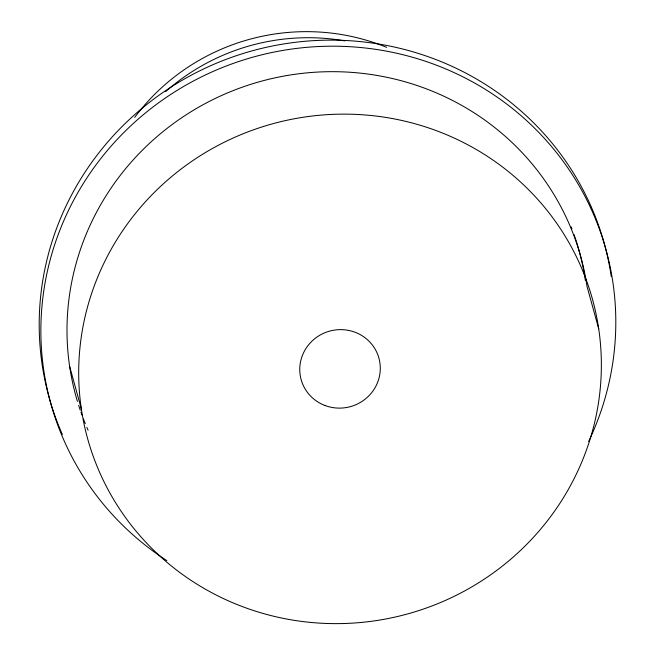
<?xml version="1.0" encoding="UTF-8"?>
<svg xmlns="http://www.w3.org/2000/svg" width="655" height="655" viewBox="0 0 655 655"><rect width="100%" height="100%" fill="white"/><g stroke="black" fill="none" stroke-linecap="round" stroke-linejoin="round"><path stroke-width="0.98" d="M598.711 328.843A261.869 254.197 -15.4 0 0 178.528 171.02A261.869 254.197 -15.4 0 0 242.849 606.776A261.869 254.197 -15.4 0 0 598.711 328.843L587.019 286.391A261.869 254.197 -15.4 0 0 273.07 78.281A261.869 254.197 -15.4 0 0 77.437 401.425M69.651 366.456L81.343 408.908M88.081 430.204A261.869 254.197 -15.4 0 1 86.861 427.42M85.297 423.662A261.869 254.197 -15.4 0 1 83.414 418.913M81.981 415.073A261.869 254.197 -15.4 0 1 80.942 412.175M80.27 410.235A261.869 254.197 -15.4 0 1 78.657 405.355M166.853 560.623A288.053 279.619 -15.4 0 1 82.317 185.128A288.053 279.619 -15.4 0 1 463.855 77.306A288.053 279.619 -15.4 0 1 588.657 441.421M62.381 434.519A288.053 279.619 -15.4 0 1 249.023 51.729A288.053 279.619 -15.4 0 1 611.213 276.32M571.217 226.917A261.869 254.197 -15.4 0 1 571.946 228.824M574.058 234.605A261.869 254.197 -15.4 0 1 585.349 280.324M165.69 91.585A209.494 203.361 -15.4 0 1 344.776 40.88M134.717 117.401A209.494 203.361 -15.4 0 1 386.696 47.357M325.06 405.527A40.348 39.161 -15.4 0 0 379.884 362.706A40.348 39.161 -15.4 0 0 315.145 338.389A40.348 39.161 -15.4 0 0 325.06 405.527"/></g></svg>
